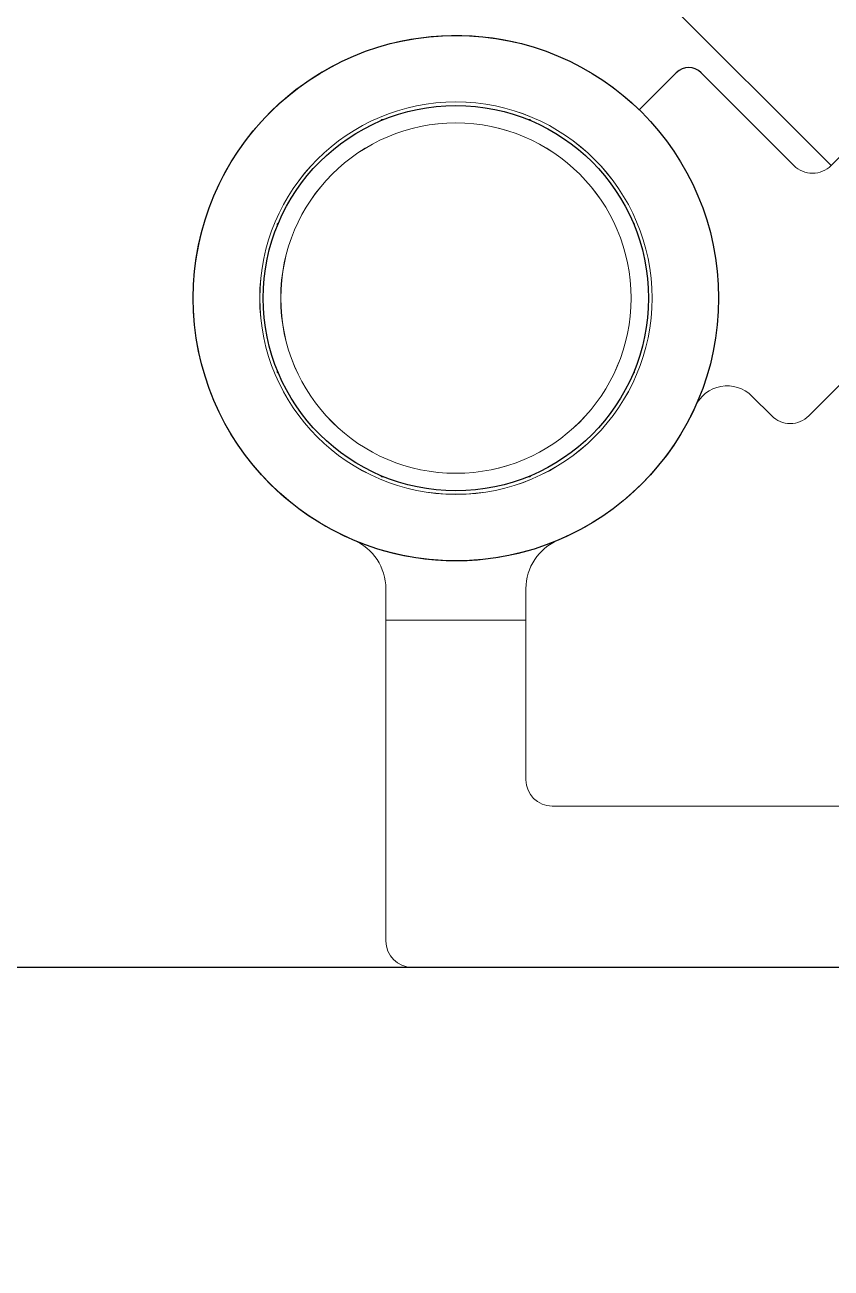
# Model space of a CAD drawing. Header units: inches. Extents: x 129892 to 140765, y 18172 to 24435.
# Drawn here: x 135544.76 to 135567.78, y 22516.4 to 22551.89 of the extents above; entities that cross this region are included whole.
import ezdxf

# ---------------------------------------------------------------- set-up
doc = ezdxf.new("R2010")
doc.units = ezdxf.units.IN
doc.header["$MEASUREMENT"] = 0

# ---------------------------------------------------------------- blocks, each defined once
blk = doc.blocks.new('A$C179C3ECE')
for p, q in [((14.991, 9.6), (16.491, 9.6)), ((16.991, 9.1), (16.991, 5.35))]:
    blk.add_line(p, q)
at = {"color": 7, "linetype": 'Continuous', "lineweight": 15}
for p, q in [((17.741, 4.6), (54.241, 4.6)), ((11.491, 1.547), (11.491, 0.75)), ((54.241, 0), (12.241, 0))]:
    blk.add_line(p, q, dxfattribs=at)
for radius in [5.6, 5]:
    blk.add_circle((7.491, 9.5), radius, dxfattribs=at)
blk.add_circle((7.491, 9.5), 5.5)
for centre, radius, start, end in [((7.491, 9.5), 7.5, 0.764, 290.6673), ((17.741, 5.35), 0.75, 180, 270), ((10.491, 1.547), 1, 0, 110.6673), ((12.241, 0.75), 0.75, 180, 270)]:
    blk.add_arc(centre, radius, start, end, dxfattribs=at)
blk.add_arc((16.491, 9.1), 0.5, 0, 90)
blk = doc.blocks.new('A$C1EDE62C1')
at = {"color": 144, "linetype": 'Continuous', "lineweight": 0}
for p, q in [((5.388, 24.2), (5.35, 24.162)), ((5.441, 24.2), (5.388, 24.2)), ((9.613, 24.2), (9.559, 24.2)), ((9.65, 24.162), (9.613, 24.2)), ((2.438, 21.25), (2.4, 21.213)), ((2.4, 21.213), (2.4, 21.159)), ((12.6, 21.213), (12.562, 21.25)), ((12.6, 21.159), (12.6, 21.213)), ((2.4, 17.041), (2.4, 16.988)), ((12.6, 16.988), (12.6, 17.041)), ((2.4, 16.988), (2.438, 16.95)), ((12.562, 16.95), (12.6, 16.988)), ((5.35, 14.038), (5.388, 14)), ((5.388, 14), (5.441, 14)), ((9.559, 14), (9.613, 14)), ((9.613, 14), (9.65, 14.038))]:
    blk.add_line(p, q, dxfattribs=at)
at = {"color": 7, "linetype": 'Continuous', "lineweight": 15}
for p, q in [((5.5, 10.808), (5.5, 0.75)), ((9.5, 10.808), (9.5, 5.35)), ((9.5, 9.912), (5.5, 9.912)), ((10.25, 4.6), (54.25, 4.6)), ((55, 3.85), (55, 0.75)), ((54.25, 0), (6.25, 0))]:
    blk.add_line(p, q, dxfattribs=at)
blk.add_circle((7.5, 19.1), 7.5)
for radius in [5.6, 5]:
    blk.add_circle((7.5, 19.1), radius, dxfattribs=at)
for centre, radius, start, end in [((4, 10.808), 1.5, 0, 67.1146), ((11, 10.808), 1.5, 112.8854, 180), ((10.25, 5.35), 0.75, 180, 270), ((54.25, 3.85), 0.75, 0, 90), ((6.25, 0.75), 0.75, 180, 270), ((54.25, 0.75), 0.75, 270, 0)]:
    blk.add_arc(centre, radius, start, end, dxfattribs=at)

msp = doc.modelspace()

# ---------------------------------------------------------------- linework, layer by layer
for points in [[(135567.778, 22547.872), (136038.004, 23018.098), (136028.811, 23027.29), (135558.585, 22557.064)], [(135493.059, 22524.989), (135606.565, 22524.989), (135606.565, 22511.989), (135493.059, 22511.989)]]:
    msp.add_lwpolyline(points, close=True)

# ---------------------------------------------------------------- block references
at = {"rotation": 45}
msp.add_blockref('A$C179C3ECE', (135558.485, 22532.074), dxfattribs=at)
msp.add_blockref('A$C1EDE62C1', (135549.565, 22524.989))

doc.saveas('drawing.dxf')
